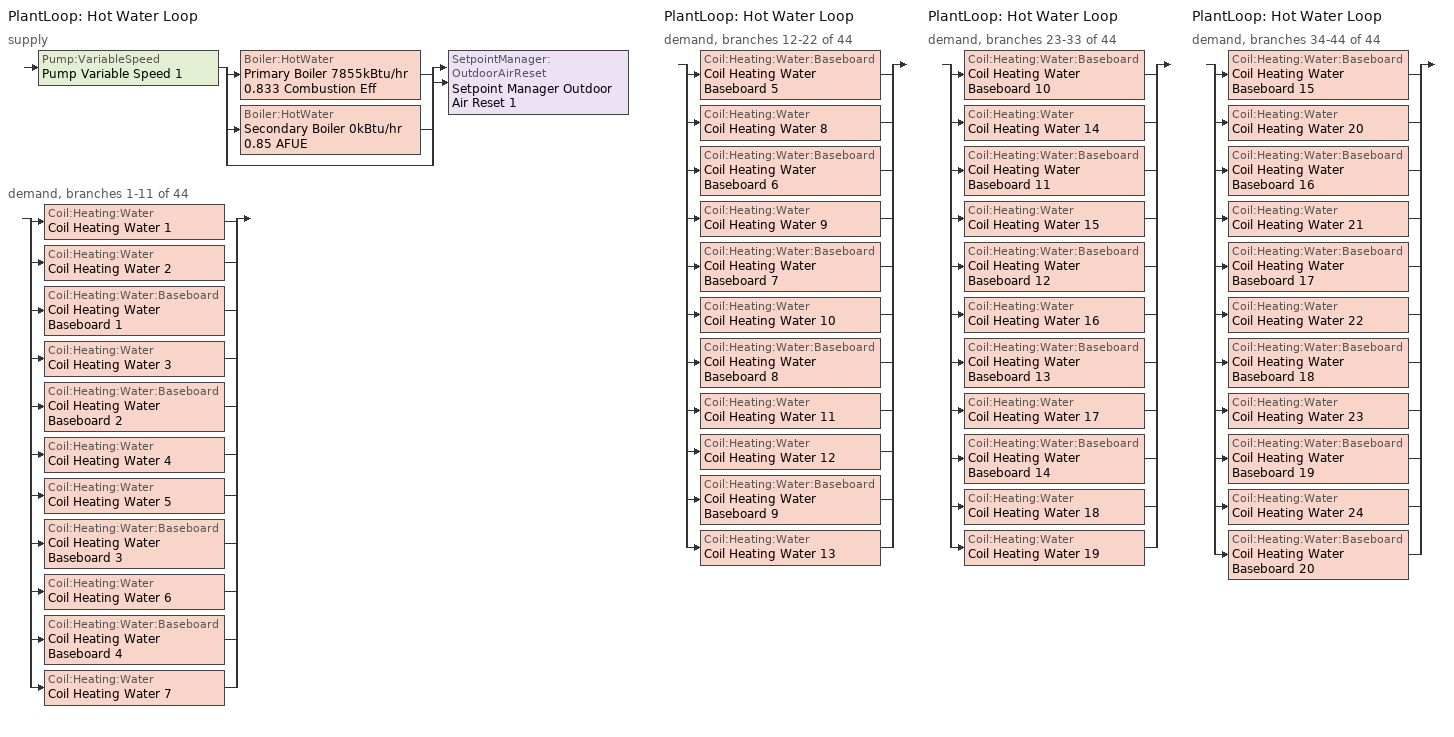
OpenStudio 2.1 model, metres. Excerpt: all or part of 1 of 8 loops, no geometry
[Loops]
PlantLoop 'Hot Water Loop'
 supply: Pump:VariableSpeed 'Pump Variable Speed 1' > split
  | Boiler:HotWater 'Primary Boiler 7855kBtu/hr 0.833 Combustion Eff'
  | Boiler:HotWater 'Secondary Boiler 0kBtu/hr 0.85 AFUE'
  | bypass
  join > SetpointManager:OutdoorAirReset 'Setpoint Manager Outdoor Air Reset 1'
 demand, branches 1-11 of 44: split
  | Coil:Heating:Water 'Coil Heating Water 1'
  | Coil:Heating:Water 'Coil Heating Water 2'
  | Coil:Heating:Water:Baseboard 'Coil Heating Water Baseboard 1'
  | Coil:Heating:Water 'Coil Heating Water 3'
  | Coil:Heating:Water:Baseboard 'Coil Heating Water Baseboard 2'
  | Coil:Heating:Water 'Coil Heating Water 4'
  | Coil:Heating:Water 'Coil Heating Water 5'
  | Coil:Heating:Water:Baseboard 'Coil Heating Water Baseboard 3'
  | Coil:Heating:Water 'Coil Heating Water 6'
  | Coil:Heating:Water:Baseboard 'Coil Heating Water Baseboard 4'
  | Coil:Heating:Water 'Coil Heating Water 7'
PlantLoop 'Hot Water Loop'
 demand, branches 12-22 of 44: split
  | Coil:Heating:Water:Baseboard 'Coil Heating Water Baseboard 5'
  | Coil:Heating:Water 'Coil Heating Water 8'
  | Coil:Heating:Water:Baseboard 'Coil Heating Water Baseboard 6'
  | Coil:Heating:Water 'Coil Heating Water 9'
  | Coil:Heating:Water:Baseboard 'Coil Heating Water Baseboard 7'
  | Coil:Heating:Water 'Coil Heating Water 10'
  | Coil:Heating:Water:Baseboard 'Coil Heating Water Baseboard 8'
  | Coil:Heating:Water 'Coil Heating Water 11'
  | Coil:Heating:Water 'Coil Heating Water 12'
  | Coil:Heating:Water:Baseboard 'Coil Heating Water Baseboard 9'
  | Coil:Heating:Water 'Coil Heating Water 13'
PlantLoop 'Hot Water Loop'
 demand, branches 23-33 of 44: split
  | Coil:Heating:Water:Baseboard 'Coil Heating Water Baseboard 10'
  | Coil:Heating:Water 'Coil Heating Water 14'
  | Coil:Heating:Water:Baseboard 'Coil Heating Water Baseboard 11'
  | Coil:Heating:Water 'Coil Heating Water 15'
  | Coil:Heating:Water:Baseboard 'Coil Heating Water Baseboard 12'
  | Coil:Heating:Water 'Coil Heating Water 16'
  | Coil:Heating:Water:Baseboard 'Coil Heating Water Baseboard 13'
  | Coil:Heating:Water 'Coil Heating Water 17'
  | Coil:Heating:Water:Baseboard 'Coil Heating Water Baseboard 14'
  | Coil:Heating:Water 'Coil Heating Water 18'
  | Coil:Heating:Water 'Coil Heating Water 19'
PlantLoop 'Hot Water Loop'
 demand, branches 34-44 of 44: split
  | Coil:Heating:Water:Baseboard 'Coil Heating Water Baseboard 15'
  | Coil:Heating:Water 'Coil Heating Water 20'
  | Coil:Heating:Water:Baseboard 'Coil Heating Water Baseboard 16'
  | Coil:Heating:Water 'Coil Heating Water 21'
  | Coil:Heating:Water:Baseboard 'Coil Heating Water Baseboard 17'
  | Coil:Heating:Water 'Coil Heating Water 22'
  | Coil:Heating:Water:Baseboard 'Coil Heating Water Baseboard 18'
  | Coil:Heating:Water 'Coil Heating Water 23'
  | Coil:Heating:Water:Baseboard 'Coil Heating Water Baseboard 19'
  | Coil:Heating:Water 'Coil Heating Water 24'
  | Coil:Heating:Water:Baseboard 'Coil Heating Water Baseboard 20'
[PlantLoop]
Hot Water Loop: Fluid Type=Water; Plant Loop Volume {m3}=Autocalculate; Load Distribution Scheme=Optimal
[Sizing:Plant]
Hot Water Loop: Loop Type=Heating; Design Loop Exit Temperature {C}=82; Loop Design Temperature Difference {deltaC}=16; Sizing Option=NonCoincident; Zone Timesteps in Averaging Window=1; Coincident Sizing Factor Mode=None
[Pump:VariableSpeed]
Pump Variable Speed 1: Motor Efficiency=0.924; Pump Control Type=Intermittent
[Boiler:HotWater] Fuel Type=NaturalGas; Water Outlet Upper Temperature Limit {C}=99; Parasitic Electric Load {W}=0; Sizing Factor=1
Name | Nominal Capacity {W} | Nominal Thermal Efficiency | Normalized Boiler Efficiency Curve | Minimum Part Load Ratio | Boiler Flow Mode
Primary Boiler 7855kBtu/hr 0.833 Combustion Eff | 2.30198e+06 | 0.826 | BOILER-EFFFPLR-NECB2011 | 0.25 | LeavingSetpointModulated
Secondary Boiler 0kBtu/hr 0.85 AFUE | 0.001 | 0.85 | BOILER-EFFFPLR-NECB2011 1 |  | ConstantFlow
[SetpointManager:OutdoorAirReset]
Setpoint Manager Outdoor Air Reset 1: Control Variable=Temperature; Setpoint at Outdoor Low Temperature {C}=82; Outdoor Low Temperature {C}=-16; Setpoint at Outdoor High Temperature {C}=60; Outdoor High Temperature {C}=0
[Coil:Heating:Water] Availability Schedule=Always On Discrete
Name | Performance Input Method | Rated Capacity {W}
Coil Heating Water 1; Coil Heating Water 4; Coil Heating Water 5; Coil Heating Water 6; Coil Heating Water 7; Coil Heating Water 8; Coil Heating Water 11; Coil Heating Water 12; Coil Heating Water 13; Coil Heating Water 15; Coil Heating Water 16; Coil Heating Water 17; Coil Heating Water 18; Coil Heating Water 19; Coil Heating Water 20; Coil Heating Water 21; Coil Heating Water 22; Coil Heating Water 23; Coil Heating Water 24
Coil Heating Water 2 | NominalCapacity | 4695.15
Coil Heating Water 3 | NominalCapacity | 2075.69
Coil Heating Water 9 | NominalCapacity | 7047.16
Coil Heating Water 10 | NominalCapacity | 372.954
Coil Heating Water 14 | NominalCapacity | 77023.8
[Controller:WaterCoil] Action=Normal; Controller Convergence Tolerance {deltaC}=0.0001; Minimum Actuated Flow {m3/s}=0
Name | Water Coil
Controller Water Coil 1 | Coil Heating Water 1
Controller Water Coil 3 | Coil Heating Water 2
Controller Water Coil 4 | Coil Heating Water 3
Controller Water Coil 5 | Coil Heating Water 4
Controller Water Coil 7 | Coil Heating Water 5
Controller Water Coil 8 | Coil Heating Water 6
Controller Water Coil 9 | Coil Heating Water 7
Controller Water Coil 10 | Coil Heating Water 8
Controller Water Coil 11 | Coil Heating Water 9
Controller Water Coil 12 | Coil Heating Water 10
Controller Water Coil 13 | Coil Heating Water 11
Controller Water Coil 15 | Coil Heating Water 12
Controller Water Coil 16 | Coil Heating Water 13
Controller Water Coil 17 | Coil Heating Water 14
Controller Water Coil 18 | Coil Heating Water 15
Controller Water Coil 19 | Coil Heating Water 16
Controller Water Coil 20 | Coil Heating Water 17
Controller Water Coil 21 | Coil Heating Water 18
Controller Water Coil 23 | Coil Heating Water 19
Controller Water Coil 24 | Coil Heating Water 20
Controller Water Coil 25 | Coil Heating Water 21
Controller Water Coil 26 | Coil Heating Water 22
Controller Water Coil 27 | Coil Heating Water 23
Controller Water Coil 28 | Coil Heating Water 24
[Coil:Heating:Water:Baseboard] Heating Design Capacity Method=HeatingDesignCapacity; Heating Design Capacity {W}=autosize; Heating Design Capacity Per Floor Area {W/m2}=0; Fraction of Autosized Heating Design Capacity=0.8
Coil Heating Water Baseboard 1; Coil Heating Water Baseboard 2; Coil Heating Water Baseboard 3; Coil Heating Water Baseboard 4; Coil Heating Water Baseboard 5; Coil Heating Water Baseboard 6; Coil Heating Water Baseboard 7; Coil Heating Water Baseboard 8; Coil Heating Water Baseboard 9; Coil Heating Water Baseboard 10; Coil Heating Water Baseboard 11; Coil Heating Water Baseboard 12; Coil Heating Water Baseboard 13; Coil Heating Water Baseboard 14; Coil Heating Water Baseboard 15; Coil Heating Water Baseboard 16; Coil Heating Water Baseboard 17; Coil Heating Water Baseboard 18; Coil Heating Water Baseboard 19; Coil Heating Water Baseboard 20
[ZoneHVAC:Baseboard:Convective:Water] Availability Schedule=Always On Discrete
Name | Heating Coil
Zone HVAC Baseboard Convective Water 1 | Coil Heating Water Baseboard 1
Zone HVAC Baseboard Convective Water 2 | Coil Heating Water Baseboard 2
Zone HVAC Baseboard Convective Water 3 | Coil Heating Water Baseboard 3
Zone HVAC Baseboard Convective Water 4 | Coil Heating Water Baseboard 4
Zone HVAC Baseboard Convective Water 5 | Coil Heating Water Baseboard 5
Zone HVAC Baseboard Convective Water 6 | Coil Heating Water Baseboard 6
Zone HVAC Baseboard Convective Water 7 | Coil Heating Water Baseboard 7
Zone HVAC Baseboard Convective Water 8 | Coil Heating Water Baseboard 8
Zone HVAC Baseboard Convective Water 9 | Coil Heating Water Baseboard 9
Zone HVAC Baseboard Convective Water 10 | Coil Heating Water Baseboard 10
Zone HVAC Baseboard Convective Water 11 | Coil Heating Water Baseboard 11
Zone HVAC Baseboard Convective Water 12 | Coil Heating Water Baseboard 12
Zone HVAC Baseboard Convective Water 13 | Coil Heating Water Baseboard 13
Zone HVAC Baseboard Convective Water 14 | Coil Heating Water Baseboard 14
Zone HVAC Baseboard Convective Water 15 | Coil Heating Water Baseboard 15
Zone HVAC Baseboard Convective Water 16 | Coil Heating Water Baseboard 16
Zone HVAC Baseboard Convective Water 17 | Coil Heating Water Baseboard 17
Zone HVAC Baseboard Convective Water 18 | Coil Heating Water Baseboard 18
Zone HVAC Baseboard Convective Water 19 | Coil Heating Water Baseboard 19
Zone HVAC Baseboard Convective Water 20 | Coil Heating Water Baseboard 20
[Schedule:Constant]
Always On Discrete: Value=1
[Curve:Cubic] Coefficient1 Constant=0.2901; Coefficient2 x=2.6664; Coefficient3 x**2=-3.764; Coefficient4 x**3=1.82; Minimum Value of x=0; Maximum Value of x=1
BOILER-EFFFPLR-NECB2011; BOILER-EFFFPLR-NECB2011 1
